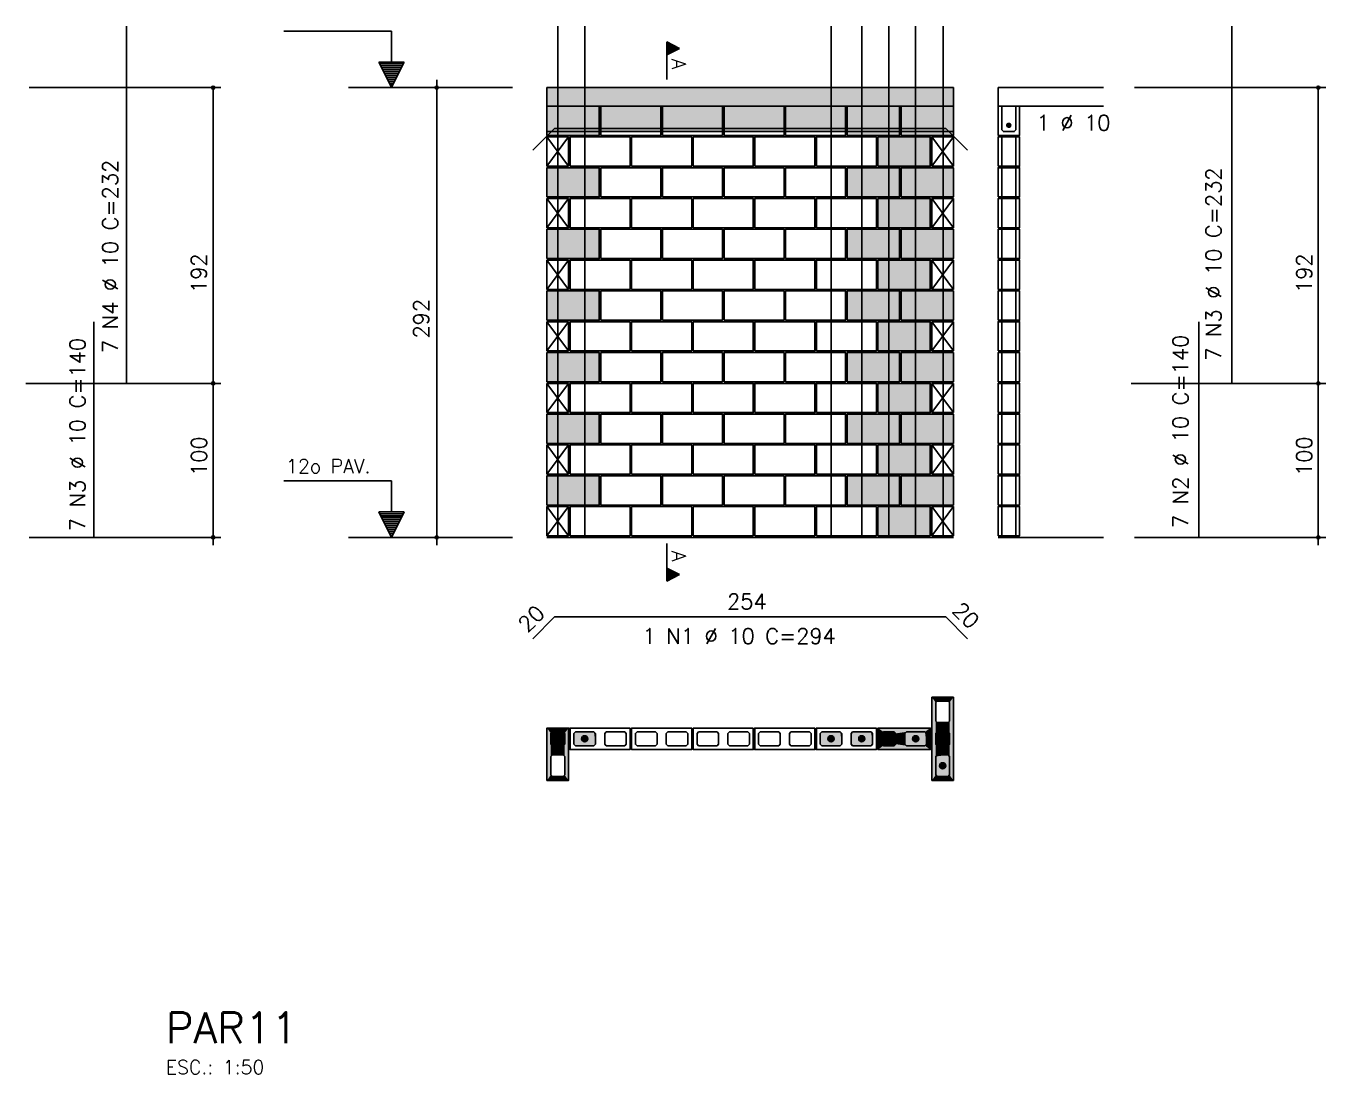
# Model space of a CAD drawing. Extents: x -1 to 122, y -1 to 61.
# Drawn here: x 28.43 to 45.32, y 21.88 to 35.49 of the extents above; entities that cross this region are included whole.
import ezdxf

# ---------------------------------------------------------------- set-up
doc = ezdxf.new("R2010")
doc.units = 0
doc.header["$MEASUREMENT"] = 0
for name, color, linetype in [('PENA_01', 1, 'CONTINUOUS'), ('PENA_02', 2, 'CONTINUOUS'), ('PENA_03', 3, 'CONTINUOUS'), ('PENA_05', 5, 'CONTINUOUS'), ('PENA_06', 6, 'CONTINUOUS'), ('PENA_09', 254, 'CONTINUOUS'), ('PENA_11', 252, 'CONTINUOUS'), ('PENA_19', 240, 'CONTINUOUS'), ('PENA_21', 100, 'CONTINUOUS')]:
    doc.layers.add(name, color=color, linetype=linetype)
doc.styles.get("Standard").update_dxf_attribs({"font": 'ROMANS.SHX'})

msp = doc.modelspace()

# ---------------------------------------------------------------- linework, layer by layer
at = {"layer": 'PENA_01', "linetype": 'Continuous'}
for p, q in [((32.624, 34.688), (34.755, 34.688)), ((35.202, 34.118), (35.882, 34.118)), ((35.902, 34.118), (36.682, 34.118)), ((36.702, 34.118), (37.482, 34.118)), ((37.502, 34.118), (38.282, 34.118)), ((38.302, 34.118), (39.082, 34.118)), ((39.102, 34.118), (39.782, 34.118)), ((39.802, 34.118), (40.482, 34.118)), ((32.624, 28.848), (34.755, 28.848))]:
    msp.add_line(p, q, dxfattribs=at)
for points in [[(40.412, 26.442), (40.432, 26.462), (40.432, 26.702), (40.412, 26.722), (40.272, 26.722), (40.252, 26.702), (40.252, 26.462), (40.272, 26.442), (40.412, 26.442)], [(35.252, 26.302), (35.252, 26.162), (35.272, 26.142), (35.412, 26.142), (35.432, 26.162), (35.432, 26.302), (35.412, 26.322), (35.272, 26.322), (35.252, 26.302)], [(35.832, 26.302), (35.812, 26.322), (35.572, 26.322), (35.552, 26.302), (35.552, 26.162), (35.572, 26.142), (35.812, 26.142), (35.832, 26.162), (35.832, 26.302)], [(36.232, 26.302), (36.212, 26.322), (35.972, 26.322), (35.952, 26.302), (35.952, 26.162), (35.972, 26.142), (36.212, 26.142), (36.232, 26.162), (36.232, 26.302)], [(36.632, 26.302), (36.612, 26.322), (36.372, 26.322), (36.352, 26.302), (36.352, 26.162), (36.372, 26.142), (36.612, 26.142), (36.632, 26.162), (36.632, 26.302)], [(37.032, 26.302), (37.012, 26.322), (36.772, 26.322), (36.752, 26.302), (36.752, 26.162), (36.772, 26.142), (37.012, 26.142), (37.032, 26.162), (37.032, 26.302)], [(37.432, 26.302), (37.412, 26.322), (37.172, 26.322), (37.152, 26.302), (37.152, 26.162), (37.172, 26.142), (37.412, 26.142), (37.432, 26.162), (37.432, 26.302)], [(37.832, 26.302), (37.812, 26.322), (37.572, 26.322), (37.552, 26.302), (37.552, 26.162), (37.572, 26.142), (37.812, 26.142), (37.832, 26.162), (37.832, 26.302)], [(38.232, 26.302), (38.212, 26.322), (37.972, 26.322), (37.952, 26.302), (37.952, 26.162), (37.972, 26.142), (38.212, 26.142), (38.232, 26.162), (38.232, 26.302)], [(38.632, 26.302), (38.612, 26.322), (38.372, 26.322), (38.352, 26.302), (38.352, 26.162), (38.372, 26.142), (38.612, 26.142), (38.632, 26.162), (38.632, 26.302)], [(39.032, 26.302), (39.012, 26.322), (38.772, 26.322), (38.752, 26.302), (38.752, 26.162), (38.772, 26.142), (39.012, 26.142), (39.032, 26.162), (39.032, 26.302)], [(39.432, 26.302), (39.412, 26.322), (39.172, 26.322), (39.152, 26.302), (39.152, 26.162), (39.172, 26.142), (39.412, 26.142), (39.432, 26.162), (39.432, 26.302)], [(39.572, 26.322), (39.712, 26.322), (39.732, 26.302), (39.732, 26.162), (39.712, 26.142), (39.572, 26.142), (39.552, 26.162), (39.552, 26.302), (39.572, 26.322)], [(39.872, 26.322), (40.112, 26.322), (40.132, 26.302), (40.132, 26.162), (40.112, 26.142), (39.872, 26.142), (39.852, 26.162), (39.852, 26.302), (39.872, 26.322)], [(40.412, 26.142), (40.432, 26.162), (40.432, 26.302), (40.412, 26.322), (40.272, 26.322), (40.252, 26.302), (40.252, 26.162), (40.272, 26.142), (40.412, 26.142)], [(35.252, 26.002), (35.252, 25.762), (35.272, 25.742), (35.412, 25.742), (35.432, 25.762), (35.432, 26.002), (35.412, 26.022), (35.272, 26.022), (35.252, 26.002)], [(40.412, 25.742), (40.432, 25.762), (40.432, 26.002), (40.412, 26.022), (40.272, 26.022), (40.252, 26.002), (40.252, 25.762), (40.272, 25.742), (40.412, 25.742)]]:
    msp.add_lwpolyline(points, dxfattribs=at)
at = {"layer": 'PENA_02', "linetype": 'Continuous'}
for p, q in [((35.482, 34.048), (35.202, 34.048)), ((35.202, 34.048), (35.202, 33.668)), ((35.482, 33.668), (35.482, 34.048)), ((40.482, 34.048), (40.202, 34.048)), ((40.202, 34.048), (40.202, 33.668)), ((40.482, 33.668), (40.482, 34.048)), ((35.202, 33.668), (35.482, 33.668)), ((40.202, 33.668), (40.482, 33.668)), ((35.482, 33.248), (35.202, 33.248)), ((35.202, 33.248), (35.202, 32.868)), ((35.482, 32.868), (35.482, 33.248)), ((40.482, 33.248), (40.202, 33.248)), ((40.202, 33.248), (40.202, 32.868)), ((40.482, 32.868), (40.482, 33.248)), ((35.202, 32.868), (35.482, 32.868)), ((40.202, 32.868), (40.482, 32.868)), ((35.482, 32.448), (35.202, 32.448)), ((35.202, 32.448), (35.202, 32.068)), ((35.482, 32.068), (35.482, 32.448)), ((40.482, 32.448), (40.202, 32.448)), ((40.202, 32.448), (40.202, 32.068)), ((40.482, 32.068), (40.482, 32.448)), ((35.202, 32.068), (35.482, 32.068)), ((40.202, 32.068), (40.482, 32.068)), ((35.482, 31.648), (35.202, 31.648)), ((35.202, 31.648), (35.202, 31.268)), ((35.482, 31.268), (35.482, 31.648)), ((40.482, 31.648), (40.202, 31.648)), ((40.202, 31.648), (40.202, 31.268)), ((40.482, 31.268), (40.482, 31.648)), ((35.202, 31.268), (35.482, 31.268)), ((40.202, 31.268), (40.482, 31.268)), ((35.482, 30.848), (35.202, 30.848)), ((35.202, 30.848), (35.202, 30.468)), ((35.482, 30.468), (35.482, 30.848)), ((40.482, 30.848), (40.202, 30.848)), ((40.202, 30.848), (40.202, 30.468)), ((40.482, 30.468), (40.482, 30.848)), ((35.202, 30.468), (35.482, 30.468)), ((40.202, 30.468), (40.482, 30.468)), ((35.482, 30.048), (35.202, 30.048)), ((35.202, 30.048), (35.202, 29.668)), ((35.482, 29.668), (35.482, 30.048)), ((40.482, 30.048), (40.202, 30.048)), ((40.202, 30.048), (40.202, 29.668)), ((40.482, 29.668), (40.482, 30.048)), ((35.202, 29.668), (35.482, 29.668)), ((40.202, 29.668), (40.482, 29.668)), ((35.482, 29.248), (35.202, 29.248)), ((35.202, 29.248), (35.202, 28.868)), ((35.482, 28.868), (35.482, 29.248)), ((40.482, 29.248), (40.202, 29.248)), ((40.202, 29.248), (40.202, 28.868)), ((40.482, 28.868), (40.482, 29.248)), ((35.202, 28.868), (35.482, 28.868)), ((35.202, 28.848), (40.482, 28.848)), ((40.202, 28.868), (40.482, 28.868)), ((40.482, 26.772), (40.202, 26.772)), ((40.202, 26.772), (40.202, 25.692)), ((40.482, 25.692), (40.482, 26.772)), ((40.202, 25.692), (40.482, 25.692))]:
    msp.add_line(p, q, dxfattribs=at)
for points in [[(35.202, 34.448), (40.482, 34.448), (40.482, 34.688), (35.202, 34.688), (35.202, 34.448)], [(35.202, 34.068), (35.882, 34.068), (35.882, 34.448), (35.202, 34.448), (35.202, 34.068)], [(35.902, 34.068), (36.682, 34.068), (36.682, 34.448), (35.902, 34.448), (35.902, 34.068)], [(36.702, 34.068), (37.482, 34.068), (37.482, 34.448), (36.702, 34.448), (36.702, 34.068)], [(37.502, 34.068), (38.282, 34.068), (38.282, 34.448), (37.502, 34.448), (37.502, 34.068)], [(38.302, 34.068), (39.082, 34.068), (39.082, 34.448), (38.302, 34.448), (38.302, 34.068)], [(39.102, 34.068), (39.782, 34.068), (39.782, 34.448), (39.102, 34.448), (39.102, 34.068)], [(39.802, 34.068), (40.482, 34.068), (40.482, 34.448), (39.802, 34.448), (39.802, 34.068)], [(35.502, 33.668), (36.282, 33.668), (36.282, 34.048), (35.502, 34.048), (35.502, 33.668)], [(36.302, 33.668), (37.082, 33.668), (37.082, 34.048), (36.302, 34.048), (36.302, 33.668)], [(37.102, 33.668), (37.882, 33.668), (37.882, 34.048), (37.102, 34.048), (37.102, 33.668)], [(37.902, 33.668), (38.682, 33.668), (38.682, 34.048), (37.902, 34.048), (37.902, 33.668)], [(38.702, 33.668), (39.482, 33.668), (39.482, 34.048), (38.702, 34.048), (38.702, 33.668)], [(39.502, 33.668), (40.182, 33.668), (40.182, 34.048), (39.502, 34.048), (39.502, 33.668)], [(35.202, 33.268), (35.882, 33.268), (35.882, 33.648), (35.202, 33.648), (35.202, 33.268)], [(35.902, 33.268), (36.682, 33.268), (36.682, 33.648), (35.902, 33.648), (35.902, 33.268)], [(36.702, 33.268), (37.482, 33.268), (37.482, 33.648), (36.702, 33.648), (36.702, 33.268)], [(37.502, 33.268), (38.282, 33.268), (38.282, 33.648), (37.502, 33.648), (37.502, 33.268)], [(38.302, 33.268), (39.082, 33.268), (39.082, 33.648), (38.302, 33.648), (38.302, 33.268)], [(39.102, 33.268), (39.782, 33.268), (39.782, 33.648), (39.102, 33.648), (39.102, 33.268)], [(39.802, 33.268), (40.482, 33.268), (40.482, 33.648), (39.802, 33.648), (39.802, 33.268)], [(35.502, 32.868), (36.282, 32.868), (36.282, 33.248), (35.502, 33.248), (35.502, 32.868)], [(36.302, 32.868), (37.082, 32.868), (37.082, 33.248), (36.302, 33.248), (36.302, 32.868)], [(37.102, 32.868), (37.882, 32.868), (37.882, 33.248), (37.102, 33.248), (37.102, 32.868)], [(37.902, 32.868), (38.682, 32.868), (38.682, 33.248), (37.902, 33.248), (37.902, 32.868)], [(38.702, 32.868), (39.482, 32.868), (39.482, 33.248), (38.702, 33.248), (38.702, 32.868)], [(39.502, 32.868), (40.182, 32.868), (40.182, 33.248), (39.502, 33.248), (39.502, 32.868)], [(35.202, 32.468), (35.882, 32.468), (35.882, 32.848), (35.202, 32.848), (35.202, 32.468)], [(35.902, 32.468), (36.682, 32.468), (36.682, 32.848), (35.902, 32.848), (35.902, 32.468)], [(36.702, 32.468), (37.482, 32.468), (37.482, 32.848), (36.702, 32.848), (36.702, 32.468)], [(37.502, 32.468), (38.282, 32.468), (38.282, 32.848), (37.502, 32.848), (37.502, 32.468)], [(38.302, 32.468), (39.082, 32.468), (39.082, 32.848), (38.302, 32.848), (38.302, 32.468)], [(39.102, 32.468), (39.782, 32.468), (39.782, 32.848), (39.102, 32.848), (39.102, 32.468)], [(39.802, 32.468), (40.482, 32.468), (40.482, 32.848), (39.802, 32.848), (39.802, 32.468)], [(35.502, 32.068), (36.282, 32.068), (36.282, 32.448), (35.502, 32.448), (35.502, 32.068)], [(36.302, 32.068), (37.082, 32.068), (37.082, 32.448), (36.302, 32.448), (36.302, 32.068)], [(37.102, 32.068), (37.882, 32.068), (37.882, 32.448), (37.102, 32.448), (37.102, 32.068)], [(37.902, 32.068), (38.682, 32.068), (38.682, 32.448), (37.902, 32.448), (37.902, 32.068)], [(38.702, 32.068), (39.482, 32.068), (39.482, 32.448), (38.702, 32.448), (38.702, 32.068)], [(39.502, 32.068), (40.182, 32.068), (40.182, 32.448), (39.502, 32.448), (39.502, 32.068)], [(35.202, 31.668), (35.882, 31.668), (35.882, 32.048), (35.202, 32.048), (35.202, 31.668)], [(35.902, 31.668), (36.682, 31.668), (36.682, 32.048), (35.902, 32.048), (35.902, 31.668)], [(36.702, 31.668), (37.482, 31.668), (37.482, 32.048), (36.702, 32.048), (36.702, 31.668)], [(37.502, 31.668), (38.282, 31.668), (38.282, 32.048), (37.502, 32.048), (37.502, 31.668)], [(38.302, 31.668), (39.082, 31.668), (39.082, 32.048), (38.302, 32.048), (38.302, 31.668)], [(39.102, 31.668), (39.782, 31.668), (39.782, 32.048), (39.102, 32.048), (39.102, 31.668)], [(39.802, 31.668), (40.482, 31.668), (40.482, 32.048), (39.802, 32.048), (39.802, 31.668)], [(35.502, 31.268), (36.282, 31.268), (36.282, 31.648), (35.502, 31.648), (35.502, 31.268)], [(36.302, 31.268), (37.082, 31.268), (37.082, 31.648), (36.302, 31.648), (36.302, 31.268)], [(37.102, 31.268), (37.882, 31.268), (37.882, 31.648), (37.102, 31.648), (37.102, 31.268)], [(37.902, 31.268), (38.682, 31.268), (38.682, 31.648), (37.902, 31.648), (37.902, 31.268)], [(38.702, 31.268), (39.482, 31.268), (39.482, 31.648), (38.702, 31.648), (38.702, 31.268)], [(39.502, 31.268), (40.182, 31.268), (40.182, 31.648), (39.502, 31.648), (39.502, 31.268)], [(35.202, 30.868), (35.882, 30.868), (35.882, 31.248), (35.202, 31.248), (35.202, 30.868)], [(35.902, 30.868), (36.682, 30.868), (36.682, 31.248), (35.902, 31.248), (35.902, 30.868)], [(36.702, 30.868), (37.482, 30.868), (37.482, 31.248), (36.702, 31.248), (36.702, 30.868)], [(37.502, 30.868), (38.282, 30.868), (38.282, 31.248), (37.502, 31.248), (37.502, 30.868)], [(38.302, 30.868), (39.082, 30.868), (39.082, 31.248), (38.302, 31.248), (38.302, 30.868)], [(39.102, 30.868), (39.782, 30.868), (39.782, 31.248), (39.102, 31.248), (39.102, 30.868)], [(39.802, 30.868), (40.482, 30.868), (40.482, 31.248), (39.802, 31.248), (39.802, 30.868)], [(35.502, 30.468), (36.282, 30.468), (36.282, 30.848), (35.502, 30.848), (35.502, 30.468)], [(36.302, 30.468), (37.082, 30.468), (37.082, 30.848), (36.302, 30.848), (36.302, 30.468)], [(37.102, 30.468), (37.882, 30.468), (37.882, 30.848), (37.102, 30.848), (37.102, 30.468)], [(37.902, 30.468), (38.682, 30.468), (38.682, 30.848), (37.902, 30.848), (37.902, 30.468)], [(38.702, 30.468), (39.482, 30.468), (39.482, 30.848), (38.702, 30.848), (38.702, 30.468)], [(39.502, 30.468), (40.182, 30.468), (40.182, 30.848), (39.502, 30.848), (39.502, 30.468)], [(35.202, 30.068), (35.882, 30.068), (35.882, 30.448), (35.202, 30.448), (35.202, 30.068)], [(35.902, 30.068), (36.682, 30.068), (36.682, 30.448), (35.902, 30.448), (35.902, 30.068)], [(36.702, 30.068), (37.482, 30.068), (37.482, 30.448), (36.702, 30.448), (36.702, 30.068)], [(37.502, 30.068), (38.282, 30.068), (38.282, 30.448), (37.502, 30.448), (37.502, 30.068)], [(38.302, 30.068), (39.082, 30.068), (39.082, 30.448), (38.302, 30.448), (38.302, 30.068)], [(39.102, 30.068), (39.782, 30.068), (39.782, 30.448), (39.102, 30.448), (39.102, 30.068)], [(39.802, 30.068), (40.482, 30.068), (40.482, 30.448), (39.802, 30.448), (39.802, 30.068)], [(35.502, 29.668), (36.282, 29.668), (36.282, 30.048), (35.502, 30.048), (35.502, 29.668)], [(36.302, 29.668), (37.082, 29.668), (37.082, 30.048), (36.302, 30.048), (36.302, 29.668)], [(37.102, 29.668), (37.882, 29.668), (37.882, 30.048), (37.102, 30.048), (37.102, 29.668)], [(37.902, 29.668), (38.682, 29.668), (38.682, 30.048), (37.902, 30.048), (37.902, 29.668)], [(38.702, 29.668), (39.482, 29.668), (39.482, 30.048), (38.702, 30.048), (38.702, 29.668)], [(39.502, 29.668), (40.182, 29.668), (40.182, 30.048), (39.502, 30.048), (39.502, 29.668)], [(35.202, 29.268), (35.882, 29.268), (35.882, 29.648), (35.202, 29.648), (35.202, 29.268)], [(35.902, 29.268), (36.682, 29.268), (36.682, 29.648), (35.902, 29.648), (35.902, 29.268)], [(36.702, 29.268), (37.482, 29.268), (37.482, 29.648), (36.702, 29.648), (36.702, 29.268)], [(37.502, 29.268), (38.282, 29.268), (38.282, 29.648), (37.502, 29.648), (37.502, 29.268)], [(38.302, 29.268), (39.082, 29.268), (39.082, 29.648), (38.302, 29.648), (38.302, 29.268)], [(39.102, 29.268), (39.782, 29.268), (39.782, 29.648), (39.102, 29.648), (39.102, 29.268)], [(39.802, 29.268), (40.482, 29.268), (40.482, 29.648), (39.802, 29.648), (39.802, 29.268)], [(35.502, 28.868), (36.282, 28.868), (36.282, 29.248), (35.502, 29.248), (35.502, 28.868)], [(36.302, 28.868), (37.082, 28.868), (37.082, 29.248), (36.302, 29.248), (36.302, 28.868)], [(37.102, 28.868), (37.882, 28.868), (37.882, 29.248), (37.102, 29.248), (37.102, 28.868)], [(37.902, 28.868), (38.682, 28.868), (38.682, 29.248), (37.902, 29.248), (37.902, 28.868)], [(38.702, 28.868), (39.482, 28.868), (39.482, 29.248), (38.702, 29.248), (38.702, 28.868)], [(39.502, 28.868), (40.182, 28.868), (40.182, 29.248), (39.502, 29.248), (39.502, 28.868)], [(35.202, 26.372), (35.202, 25.692), (35.482, 25.692), (35.482, 26.372), (35.202, 26.372)], [(36.282, 26.372), (35.502, 26.372), (35.502, 26.092), (36.282, 26.092), (36.282, 26.372)], [(37.082, 26.372), (36.302, 26.372), (36.302, 26.092), (37.082, 26.092), (37.082, 26.372)], [(37.882, 26.372), (37.102, 26.372), (37.102, 26.092), (37.882, 26.092), (37.882, 26.372)], [(38.682, 26.372), (37.902, 26.372), (37.902, 26.092), (38.682, 26.092), (38.682, 26.372)], [(39.482, 26.372), (38.702, 26.372), (38.702, 26.092), (39.482, 26.092), (39.482, 26.372)], [(39.502, 26.372), (40.182, 26.372), (40.182, 26.092), (39.502, 26.092), (39.502, 26.372)]]:
    msp.add_lwpolyline(points, dxfattribs=at)
for centre, radius in [((30.866, 34.688), 0.02), ((30.866, 34.688), 0.01), ((33.77, 34.688), 0.02), ((33.77, 34.688), 0.01), ((45.222, 34.688), 0.02), ((45.222, 34.688), 0.01), ((30.866, 30.848), 0.02), ((30.866, 30.848), 0.01), ((45.222, 30.848), 0.02), ((45.222, 30.848), 0.01), ((30.866, 28.848), 0.02), ((30.866, 28.848), 0.01), ((33.77, 28.848), 0.02), ((33.77, 28.848), 0.01), ((45.222, 28.848), 0.02), ((45.222, 28.848), 0.01)]:
    msp.add_circle(centre, radius, dxfattribs=at)
at = {"layer": 'PENA_03', "linetype": 'Continuous'}
for p, q in [((33.183, 35.42), (31.783, 35.42)), ((33.183, 35.02), (33.183, 35.42)), ((33.184, 35.02), (33.184, 35.422)), ((36.758, 34.795), (36.758, 35.281)), ((36.758, 35.281), (36.924, 35.198)), ((36.759, 35.28), (36.759, 35.116)), ((36.759, 35.28), (36.923, 35.198)), ((36.923, 35.198), (36.759, 35.116)), ((36.924, 35.198), (36.759, 35.116)), ((36.771, 35.275), (36.771, 35.122)), ((36.784, 35.269), (36.784, 35.128)), ((36.796, 35.262), (36.796, 35.135)), ((36.809, 35.256), (36.809, 35.141)), ((36.822, 35.249), (36.822, 35.147)), ((36.835, 35.243), (36.835, 35.154)), ((36.848, 35.237), (36.848, 35.16)), ((36.86, 35.23), (36.86, 35.166)), ((36.873, 35.224), (36.873, 35.173)), ((36.886, 35.217), (36.886, 35.179)), ((36.899, 35.211), (36.899, 35.186)), ((36.911, 35.205), (36.911, 35.192)), ((33.183, 34.688), (33.017, 35.02)), ((33.017, 35.02), (33.183, 35.02)), ((33.183, 34.691), (33.02, 35.019)), ((33.347, 35.019), (33.02, 35.019)), ((33.337, 34.995), (33.03, 34.995)), ((33.324, 34.969), (33.043, 34.969)), ((33.349, 35.02), (33.183, 34.688)), ((33.347, 35.019), (33.183, 34.691)), ((33.184, 35.02), (33.349, 35.02)), ((36.759, 35.116), (36.759, 34.795)), ((33.311, 34.944), (33.056, 34.944)), ((33.298, 34.918), (33.069, 34.918)), ((33.286, 34.893), (33.081, 34.893)), ((33.273, 34.867), (33.094, 34.867)), ((33.26, 34.841), (33.107, 34.841)), ((33.247, 34.816), (33.12, 34.816)), ((33.234, 34.79), (33.132, 34.79)), ((28.476, 34.688), (30.966, 34.688)), ((30.866, 28.748), (30.866, 34.688)), ((33.222, 34.765), (33.145, 34.765)), ((33.209, 34.739), (33.158, 34.739)), ((33.196, 34.714), (33.171, 34.714)), ((33.77, 28.748), (33.77, 34.788)), ((41.062, 34.688), (41.062, 34.068)), ((41.062, 34.688), (42.433, 34.688)), ((42.833, 34.688), (45.322, 34.688)), ((45.222, 28.748), (45.222, 34.688)), ((41.062, 34.448), (42.433, 34.448)), ((35.202, 33.668), (35.482, 34.048)), ((35.482, 33.668), (35.202, 34.048)), ((40.202, 33.668), (40.482, 34.048)), ((40.482, 33.668), (40.202, 34.048)), ((41.112, 33.668), (41.112, 34.048)), ((41.292, 33.668), (41.292, 34.048)), ((41.112, 33.268), (41.112, 33.648)), ((41.292, 33.268), (41.292, 33.648)), ((35.202, 32.868), (35.482, 33.248)), ((35.482, 32.868), (35.202, 33.248)), ((40.202, 32.868), (40.482, 33.248)), ((40.482, 32.868), (40.202, 33.248)), ((41.112, 32.868), (41.112, 33.248)), ((41.292, 32.868), (41.292, 33.248)), ((41.112, 32.468), (41.112, 32.848)), ((41.292, 32.468), (41.292, 32.848)), ((35.202, 32.068), (35.482, 32.448)), ((35.482, 32.068), (35.202, 32.448)), ((40.202, 32.068), (40.482, 32.448)), ((40.482, 32.068), (40.202, 32.448)), ((41.112, 32.068), (41.112, 32.448)), ((41.292, 32.068), (41.292, 32.448)), ((41.112, 31.668), (41.112, 32.048)), ((41.292, 31.668), (41.292, 32.048)), ((35.202, 31.268), (35.482, 31.648)), ((35.482, 31.268), (35.202, 31.648)), ((40.202, 31.268), (40.482, 31.648)), ((40.482, 31.268), (40.202, 31.648)), ((41.112, 31.268), (41.112, 31.648)), ((41.292, 31.268), (41.292, 31.648)), ((41.112, 30.868), (41.112, 31.248)), ((41.292, 30.868), (41.292, 31.248)), ((28.434, 30.848), (30.966, 30.848)), ((35.202, 30.468), (35.482, 30.848)), ((35.482, 30.468), (35.202, 30.848)), ((40.202, 30.468), (40.482, 30.848)), ((40.482, 30.468), (40.202, 30.848)), ((41.112, 30.468), (41.112, 30.848)), ((41.292, 30.468), (41.292, 30.848)), ((42.791, 30.848), (45.322, 30.848)), ((41.112, 30.068), (41.112, 30.448)), ((41.292, 30.068), (41.292, 30.448)), ((35.202, 29.668), (35.482, 30.048)), ((35.482, 29.668), (35.202, 30.048)), ((40.202, 29.668), (40.482, 30.048)), ((40.482, 29.668), (40.202, 30.048)), ((41.112, 29.668), (41.112, 30.048)), ((41.292, 29.668), (41.292, 30.048)), ((33.183, 29.58), (31.783, 29.58)), ((33.183, 29.18), (33.183, 29.58)), ((33.184, 29.18), (33.184, 29.582)), ((41.112, 29.268), (41.112, 29.648)), ((41.292, 29.268), (41.292, 29.648)), ((35.202, 28.868), (35.482, 29.248)), ((35.482, 28.868), (35.202, 29.248)), ((40.202, 28.868), (40.482, 29.248)), ((40.482, 28.868), (40.202, 29.248)), ((41.112, 28.868), (41.112, 29.248)), ((41.292, 28.868), (41.292, 29.248)), ((33.183, 28.848), (33.017, 29.18)), ((33.017, 29.18), (33.183, 29.18)), ((33.183, 28.851), (33.02, 29.179)), ((33.347, 29.179), (33.02, 29.179)), ((33.337, 29.155), (33.03, 29.155)), ((33.324, 29.129), (33.043, 29.129)), ((33.311, 29.104), (33.056, 29.104)), ((33.298, 29.078), (33.069, 29.078)), ((33.286, 29.053), (33.081, 29.053)), ((33.349, 29.18), (33.183, 28.848)), ((33.347, 29.179), (33.183, 28.851)), ((33.184, 29.18), (33.349, 29.18)), ((33.273, 29.027), (33.094, 29.027)), ((33.26, 29.001), (33.107, 29.001)), ((33.247, 28.976), (33.12, 28.976)), ((33.234, 28.95), (33.132, 28.95)), ((33.222, 28.925), (33.145, 28.925)), ((33.209, 28.899), (33.158, 28.899)), ((28.476, 28.848), (30.966, 28.848)), ((33.196, 28.874), (33.171, 28.874)), ((36.758, 28.768), (36.758, 28.281)), ((36.759, 28.447), (36.759, 28.768)), ((41.062, 28.848), (42.433, 28.848)), ((42.833, 28.848), (45.322, 28.848)), ((36.924, 28.364), (36.759, 28.447)), ((36.759, 28.282), (36.759, 28.446)), ((36.923, 28.364), (36.759, 28.446)), ((36.771, 28.288), (36.771, 28.441)), ((36.784, 28.294), (36.784, 28.434)), ((36.796, 28.3), (36.796, 28.428)), ((36.809, 28.307), (36.809, 28.422)), ((36.822, 28.313), (36.822, 28.415)), ((36.835, 28.319), (36.835, 28.409)), ((36.848, 28.326), (36.848, 28.402)), ((36.86, 28.332), (36.86, 28.396)), ((36.873, 28.339), (36.873, 28.39)), ((36.886, 28.345), (36.886, 28.383)), ((36.899, 28.351), (36.899, 28.377)), ((36.758, 28.281), (36.924, 28.364)), ((36.759, 28.282), (36.923, 28.364)), ((36.911, 28.358), (36.911, 28.371))]:
    msp.add_line(p, q, dxfattribs=at)
for points in [[(41.062, 34.068), (41.342, 34.068), (41.342, 34.448)], [(41.292, 34.448), (41.292, 34.138), (41.272, 34.118), (41.132, 34.118), (41.112, 34.138), (41.112, 34.448)], [(41.227, 34.199), (41.224, 34.209), (41.218, 34.218), (41.209, 34.223), (41.199, 34.224), (41.189, 34.221), (41.181, 34.214), (41.177, 34.204), (41.177, 34.194), (41.181, 34.185), (41.189, 34.178), (41.199, 34.174), (41.209, 34.176), (41.218, 34.181), (41.224, 34.189), (41.227, 34.199)], [(41.062, 33.668), (41.342, 33.668), (41.342, 34.048), (41.062, 34.048), (41.062, 33.668)], [(41.062, 33.268), (41.342, 33.268), (41.342, 33.648), (41.062, 33.648), (41.062, 33.268)], [(41.062, 32.868), (41.342, 32.868), (41.342, 33.248), (41.062, 33.248), (41.062, 32.868)], [(41.062, 32.468), (41.342, 32.468), (41.342, 32.848), (41.062, 32.848), (41.062, 32.468)], [(41.062, 32.068), (41.342, 32.068), (41.342, 32.448), (41.062, 32.448), (41.062, 32.068)], [(41.062, 31.668), (41.342, 31.668), (41.342, 32.048), (41.062, 32.048), (41.062, 31.668)], [(41.062, 31.268), (41.342, 31.268), (41.342, 31.648), (41.062, 31.648), (41.062, 31.268)], [(41.062, 30.868), (41.342, 30.868), (41.342, 31.248), (41.062, 31.248), (41.062, 30.868)], [(41.062, 30.468), (41.342, 30.468), (41.342, 30.848), (41.062, 30.848), (41.062, 30.468)], [(41.062, 30.068), (41.342, 30.068), (41.342, 30.448), (41.062, 30.448), (41.062, 30.068)], [(41.062, 29.668), (41.342, 29.668), (41.342, 30.048), (41.062, 30.048), (41.062, 29.668)], [(41.062, 29.268), (41.342, 29.268), (41.342, 29.648), (41.062, 29.648), (41.062, 29.268)], [(41.062, 28.868), (41.342, 28.868), (41.342, 29.248), (41.062, 29.248), (41.062, 28.868)], [(35.412, 26.322), (35.432, 26.302), (35.432, 26.162), (35.412, 26.142), (35.272, 26.142), (35.252, 26.162), (35.252, 26.302), (35.272, 26.322), (35.412, 26.322)], [(35.832, 26.162), (35.812, 26.142), (35.572, 26.142), (35.552, 26.162), (35.552, 26.302), (35.572, 26.322), (35.812, 26.322), (35.832, 26.302), (35.832, 26.162)], [(39.032, 26.162), (39.012, 26.142), (38.772, 26.142), (38.752, 26.162), (38.752, 26.302), (38.772, 26.322), (39.012, 26.322), (39.032, 26.302), (39.032, 26.162)], [(39.432, 26.162), (39.412, 26.142), (39.172, 26.142), (39.152, 26.162), (39.152, 26.302), (39.172, 26.322), (39.412, 26.322), (39.432, 26.302), (39.432, 26.162)], [(39.712, 26.322), (39.732, 26.302), (39.732, 26.162), (39.712, 26.142), (39.572, 26.142), (39.552, 26.162), (39.552, 26.302), (39.572, 26.322), (39.712, 26.322)], [(40.132, 26.162), (40.112, 26.142), (39.872, 26.142), (39.852, 26.162), (39.852, 26.302), (39.872, 26.322), (40.112, 26.322), (40.132, 26.302), (40.132, 26.162)], [(40.412, 26.322), (40.432, 26.302), (40.432, 26.162), (40.412, 26.142), (40.272, 26.142), (40.252, 26.162), (40.252, 26.302), (40.272, 26.322), (40.412, 26.322)], [(40.412, 26.022), (40.432, 26.002), (40.432, 25.762), (40.412, 25.742), (40.272, 25.742), (40.252, 25.762), (40.252, 26.002), (40.272, 26.022), (40.412, 26.022)]]:
    msp.add_lwpolyline(points, dxfattribs=at)
for centre, radius in [((41.202, 34.199), 0.025), ((35.342, 26.232), 0.04), ((35.692, 26.232), 0.04), ((38.892, 26.232), 0.04), ((39.292, 26.232), 0.04), ((39.642, 26.232), 0.04), ((39.992, 26.232), 0.04), ((40.342, 26.232), 0.04), ((40.342, 25.882), 0.04)]:
    msp.add_circle(centre, radius, dxfattribs=at)
for points in [[(41.227, 34.199), (41.181, 34.214), (41.177, 34.204)], [(41.227, 34.199), (41.177, 34.204), (41.177, 34.194)], [(41.227, 34.199), (41.177, 34.194), (41.181, 34.185)], [(41.227, 34.199), (41.189, 34.221), (41.178, 34.208)], [(41.227, 34.199), (41.178, 34.208), (41.178, 34.191)], [(41.227, 34.199), (41.178, 34.191), (41.189, 34.178)], [(41.227, 34.199), (41.189, 34.221), (41.181, 34.214)], [(41.227, 34.199), (41.181, 34.185), (41.189, 34.178)], [(41.227, 34.199), (41.206, 34.224), (41.189, 34.221)], [(41.227, 34.199), (41.199, 34.224), (41.189, 34.221)], [(41.227, 34.199), (41.189, 34.178), (41.206, 34.175)], [(41.227, 34.199), (41.189, 34.178), (41.199, 34.174)], [(41.227, 34.199), (41.209, 34.223), (41.199, 34.224)], [(41.227, 34.199), (41.199, 34.174), (41.209, 34.176)], [(41.227, 34.199), (41.221, 34.215), (41.206, 34.224)], [(41.227, 34.199), (41.206, 34.175), (41.221, 34.183)], [(41.227, 34.199), (41.218, 34.218), (41.209, 34.223)], [(41.227, 34.199), (41.209, 34.176), (41.218, 34.181)], [(41.227, 34.199), (41.224, 34.209), (41.218, 34.218)], [(41.227, 34.199), (41.218, 34.181), (41.224, 34.189)], [(41.227, 34.199), (41.221, 34.183), (41.227, 34.199)], [(41.227, 34.199), (41.224, 34.189), (41.227, 34.199)], [(35.382, 26.232), (35.322, 26.267), (35.304, 26.246)], [(35.382, 26.232), (35.304, 26.246), (35.304, 26.219)], [(35.382, 26.232), (35.304, 26.219), (35.322, 26.198)], [(35.382, 26.232), (35.349, 26.272), (35.322, 26.267)], [(35.382, 26.232), (35.322, 26.198), (35.349, 26.193)], [(35.382, 26.232), (35.373, 26.258), (35.349, 26.272)], [(35.382, 26.232), (35.349, 26.193), (35.373, 26.207)], [(35.382, 26.232), (35.373, 26.207), (35.382, 26.232)], [(35.732, 26.232), (35.672, 26.267), (35.654, 26.246)], [(35.732, 26.232), (35.654, 26.246), (35.654, 26.219)], [(35.732, 26.232), (35.654, 26.219), (35.672, 26.198)], [(35.732, 26.232), (35.699, 26.272), (35.672, 26.267)], [(35.732, 26.232), (35.672, 26.198), (35.699, 26.193)], [(35.732, 26.232), (35.723, 26.258), (35.699, 26.272)], [(35.732, 26.232), (35.699, 26.193), (35.723, 26.207)], [(35.732, 26.232), (35.723, 26.207), (35.732, 26.232)], [(38.932, 26.232), (38.872, 26.267), (38.854, 26.246)], [(38.932, 26.232), (38.854, 26.246), (38.854, 26.219)], [(38.932, 26.232), (38.854, 26.219), (38.872, 26.198)], [(38.932, 26.232), (38.899, 26.272), (38.872, 26.267)], [(38.932, 26.232), (38.872, 26.198), (38.899, 26.193)], [(38.932, 26.232), (38.923, 26.258), (38.899, 26.272)], [(38.932, 26.232), (38.899, 26.193), (38.923, 26.207)], [(38.932, 26.232), (38.923, 26.207), (38.932, 26.232)], [(39.332, 26.232), (39.272, 26.267), (39.254, 26.246)], [(39.332, 26.232), (39.254, 26.246), (39.254, 26.219)], [(39.332, 26.232), (39.254, 26.219), (39.272, 26.198)], [(39.332, 26.232), (39.299, 26.272), (39.272, 26.267)], [(39.332, 26.232), (39.272, 26.198), (39.299, 26.193)], [(39.332, 26.232), (39.323, 26.258), (39.299, 26.272)], [(39.332, 26.232), (39.299, 26.193), (39.323, 26.207)], [(39.332, 26.232), (39.323, 26.207), (39.332, 26.232)], [(39.682, 26.232), (39.622, 26.267), (39.604, 26.246)], [(39.682, 26.232), (39.604, 26.246), (39.604, 26.219)], [(39.682, 26.232), (39.604, 26.219), (39.622, 26.198)], [(39.682, 26.232), (39.649, 26.272), (39.622, 26.267)], [(39.682, 26.232), (39.622, 26.198), (39.649, 26.193)], [(39.682, 26.232), (39.673, 26.258), (39.649, 26.272)], [(39.682, 26.232), (39.649, 26.193), (39.673, 26.207)], [(39.682, 26.232), (39.673, 26.207), (39.682, 26.232)], [(40.032, 26.232), (39.972, 26.267), (39.954, 26.246)], [(40.032, 26.232), (39.954, 26.246), (39.954, 26.219)], [(40.032, 26.232), (39.954, 26.219), (39.972, 26.198)], [(40.032, 26.232), (39.999, 26.272), (39.972, 26.267)], [(40.032, 26.232), (39.972, 26.198), (39.999, 26.193)], [(40.032, 26.232), (40.023, 26.258), (39.999, 26.272)], [(40.032, 26.232), (39.999, 26.193), (40.023, 26.207)], [(40.032, 26.232), (40.023, 26.207), (40.032, 26.232)], [(40.382, 26.232), (40.322, 26.267), (40.304, 26.246)], [(40.382, 26.232), (40.304, 26.246), (40.304, 26.219)], [(40.382, 26.232), (40.304, 26.219), (40.322, 26.198)], [(40.382, 26.232), (40.349, 26.272), (40.322, 26.267)], [(40.382, 26.232), (40.322, 26.198), (40.349, 26.193)], [(40.382, 26.232), (40.373, 26.258), (40.349, 26.272)], [(40.382, 26.232), (40.349, 26.193), (40.373, 26.207)], [(40.382, 26.232), (40.373, 26.207), (40.382, 26.232)], [(40.382, 25.882), (40.322, 25.917), (40.304, 25.896)], [(40.382, 25.882), (40.304, 25.896), (40.304, 25.869)], [(40.382, 25.882), (40.304, 25.869), (40.322, 25.848)], [(40.382, 25.882), (40.349, 25.922), (40.322, 25.917)], [(40.382, 25.882), (40.322, 25.848), (40.349, 25.843)], [(40.382, 25.882), (40.373, 25.908), (40.349, 25.922)], [(40.382, 25.882), (40.349, 25.843), (40.373, 25.857)], [(40.382, 25.882), (40.373, 25.857), (40.382, 25.882)]]:
    msp.add_solid(points, dxfattribs=at)
at = {"layer": 'PENA_05', "linetype": 'Continuous'}
for p, q in [((29.742, 30.845), (29.742, 35.488)), ((44.098, 30.845), (44.098, 35.488)), ((35.019, 33.875), (35.302, 34.158)), ((35.302, 34.158), (40.382, 34.158)), ((40.382, 34.158), (40.665, 33.876)), ((29.316, 28.848), (29.316, 31.648)), ((43.672, 28.848), (43.672, 31.648)), ((35.019, 27.532), (35.302, 27.815)), ((35.302, 27.815), (40.382, 27.815)), ((40.382, 27.815), (40.665, 27.532))]:
    msp.add_line(p, q, dxfattribs=at)
for points in [[(35.342, 35.488), (35.342, 28.848)], [(35.692, 35.488), (35.692, 28.848)], [(38.892, 35.488), (38.892, 28.848)], [(39.292, 35.488), (39.292, 28.848)], [(39.642, 35.488), (39.642, 28.848)], [(39.99, 35.488), (39.99, 28.848)], [(40.348, 35.488), (40.348, 28.848)]]:
    msp.add_lwpolyline(points, dxfattribs=at)
at = {"layer": 'PENA_09', "linetype": 'Continuous'}
for points in [[(35.202, 34.118), (35.882, 34.118), (35.882, 34.448), (35.202, 34.448), (35.202, 34.118)], [(35.902, 34.118), (36.682, 34.118), (36.682, 34.448), (35.902, 34.448), (35.902, 34.118)], [(36.702, 34.118), (37.482, 34.118), (37.482, 34.448), (36.702, 34.448), (36.702, 34.118)], [(37.502, 34.118), (38.282, 34.118), (38.282, 34.448), (37.502, 34.448), (37.502, 34.118)], [(38.302, 34.118), (39.082, 34.118), (39.082, 34.448), (38.302, 34.448), (38.302, 34.118)], [(39.102, 34.118), (39.782, 34.118), (39.782, 34.448), (39.102, 34.448), (39.102, 34.118)], [(39.802, 34.118), (40.482, 34.118), (40.482, 34.448), (39.802, 34.448), (39.802, 34.118)]]:
    msp.add_lwpolyline(points, dxfattribs=at)
for points in [[(35.202, 34.118), (35.882, 34.118), (35.882, 34.448)], [(35.202, 34.118), (35.882, 34.448), (35.202, 34.448)], [(35.202, 34.118), (35.202, 34.448), (35.202, 34.118)], [(35.902, 34.118), (36.682, 34.118), (36.682, 34.448)], [(35.902, 34.118), (36.682, 34.448), (35.902, 34.448)], [(35.902, 34.118), (35.902, 34.448), (35.902, 34.118)], [(36.702, 34.118), (37.482, 34.118), (37.482, 34.448)], [(36.702, 34.118), (37.482, 34.448), (36.702, 34.448)], [(36.702, 34.118), (36.702, 34.448), (36.702, 34.118)], [(37.502, 34.118), (38.282, 34.118), (38.282, 34.448)], [(37.502, 34.118), (38.282, 34.448), (37.502, 34.448)], [(37.502, 34.118), (37.502, 34.448), (37.502, 34.118)], [(38.302, 34.118), (39.082, 34.118), (39.082, 34.448)], [(38.302, 34.118), (39.082, 34.448), (38.302, 34.448)], [(38.302, 34.118), (38.302, 34.448), (38.302, 34.118)], [(39.102, 34.118), (39.782, 34.118), (39.782, 34.448)], [(39.102, 34.118), (39.782, 34.448), (39.102, 34.448)], [(39.102, 34.118), (39.102, 34.448), (39.102, 34.118)], [(39.802, 34.118), (40.482, 34.118), (40.482, 34.448)], [(39.802, 34.118), (40.482, 34.448), (39.802, 34.448)], [(39.802, 34.118), (39.802, 34.448), (39.802, 34.118)]]:
    msp.add_solid(points, dxfattribs=at)
at = {"layer": 'PENA_11', "linetype": 'Continuous'}
for points in [[(35.202, 34.448), (40.482, 34.448), (40.482, 34.688)], [(35.202, 34.448), (40.482, 34.688), (35.202, 34.688)], [(35.202, 34.448), (35.202, 34.688), (35.202, 34.448)], [(35.412, 26.322), (35.272, 26.142), (35.252, 26.162)], [(35.412, 26.322), (35.252, 26.162), (35.252, 26.302)], [(35.412, 26.322), (35.252, 26.302), (35.272, 26.322)], [(35.412, 26.322), (35.412, 26.142), (35.272, 26.142)], [(35.412, 26.322), (35.272, 26.322), (35.412, 26.322)], [(35.412, 26.322), (35.432, 26.302), (35.432, 26.162)], [(35.412, 26.322), (35.432, 26.162), (35.412, 26.142)], [(35.832, 26.162), (35.552, 26.302), (35.572, 26.322)], [(35.832, 26.162), (35.552, 26.162), (35.552, 26.302)], [(35.832, 26.162), (35.572, 26.322), (35.812, 26.322)], [(35.832, 26.162), (35.812, 26.322), (35.832, 26.302)], [(35.832, 26.162), (35.832, 26.302), (35.832, 26.162)], [(39.032, 26.162), (38.752, 26.302), (38.772, 26.322)], [(39.032, 26.162), (38.752, 26.162), (38.752, 26.302)], [(39.032, 26.162), (38.772, 26.322), (39.012, 26.322)], [(39.032, 26.162), (39.012, 26.322), (39.032, 26.302)], [(39.032, 26.162), (39.032, 26.302), (39.032, 26.162)], [(39.432, 26.162), (39.152, 26.302), (39.172, 26.322)], [(39.432, 26.162), (39.152, 26.162), (39.152, 26.302)], [(39.432, 26.162), (39.172, 26.322), (39.412, 26.322)], [(39.432, 26.162), (39.412, 26.322), (39.432, 26.302)], [(39.432, 26.162), (39.432, 26.302), (39.432, 26.162)], [(39.712, 26.322), (39.572, 26.142), (39.552, 26.162)], [(39.712, 26.322), (39.552, 26.162), (39.552, 26.302)], [(39.712, 26.322), (39.552, 26.302), (39.572, 26.322)], [(39.712, 26.322), (39.712, 26.142), (39.572, 26.142)], [(39.712, 26.322), (39.572, 26.322), (39.712, 26.322)], [(39.712, 26.322), (39.732, 26.302), (39.732, 26.162)], [(39.712, 26.322), (39.732, 26.162), (39.712, 26.142)], [(40.132, 26.162), (39.852, 26.302), (39.872, 26.322)], [(40.132, 26.162), (39.852, 26.162), (39.852, 26.302)], [(40.132, 26.162), (39.872, 26.322), (40.112, 26.322)], [(40.132, 26.162), (40.112, 26.322), (40.132, 26.302)], [(40.132, 26.162), (40.132, 26.302), (40.132, 26.162)], [(40.412, 26.322), (40.272, 26.142), (40.252, 26.162)], [(40.412, 26.322), (40.252, 26.162), (40.252, 26.302)], [(40.412, 26.322), (40.252, 26.302), (40.272, 26.322)], [(40.412, 26.322), (40.412, 26.142), (40.272, 26.142)], [(40.412, 26.322), (40.272, 26.322), (40.412, 26.322)], [(40.412, 26.322), (40.432, 26.302), (40.432, 26.162)], [(40.412, 26.322), (40.432, 26.162), (40.412, 26.142)], [(35.832, 26.162), (35.572, 26.142), (35.552, 26.162)], [(35.832, 26.162), (35.812, 26.142), (35.572, 26.142)], [(39.032, 26.162), (38.772, 26.142), (38.752, 26.162)], [(39.032, 26.162), (39.012, 26.142), (38.772, 26.142)], [(39.432, 26.162), (39.172, 26.142), (39.152, 26.162)], [(39.432, 26.162), (39.412, 26.142), (39.172, 26.142)], [(40.132, 26.162), (39.872, 26.142), (39.852, 26.162)], [(40.132, 26.162), (40.112, 26.142), (39.872, 26.142)], [(40.412, 26.022), (40.272, 25.742), (40.252, 25.762)], [(40.412, 26.022), (40.252, 25.762), (40.252, 26.002)], [(40.412, 26.022), (40.252, 26.002), (40.272, 26.022)], [(40.412, 26.022), (40.412, 25.742), (40.272, 25.742)], [(40.412, 26.022), (40.272, 26.022), (40.412, 26.022)], [(40.412, 26.022), (40.432, 26.002), (40.432, 25.762)], [(40.412, 26.022), (40.432, 25.762), (40.412, 25.742)]]:
    msp.add_solid(points, dxfattribs=at)
at = {"layer": 'PENA_19', "linetype": 'Continuous'}
for points in [[(40.342, 25.692), (40.342, 25.742), (40.272, 25.742), (40.252, 25.762), (40.252, 26.002), (40.272, 26.022), (40.342, 26.022), (40.342, 26.142), (40.272, 26.142), (40.252, 26.162), (40.252, 26.302), (40.272, 26.322), (40.342, 26.322), (40.342, 26.442), (40.272, 26.442), (40.252, 26.462), (40.252, 26.702), (40.272, 26.722), (40.342, 26.722), (40.342, 26.772), (40.202, 26.772), (40.202, 25.692), (40.342, 25.692)], [(40.342, 25.692), (40.342, 25.742), (40.412, 25.742), (40.432, 25.762), (40.432, 26.002), (40.412, 26.022), (40.342, 26.022), (40.342, 26.142), (40.412, 26.142), (40.432, 26.162), (40.432, 26.302), (40.412, 26.322), (40.342, 26.322), (40.342, 26.442), (40.412, 26.442), (40.432, 26.462), (40.432, 26.702), (40.412, 26.722), (40.342, 26.722), (40.342, 26.772), (40.482, 26.772), (40.482, 25.692), (40.342, 25.692)]]:
    msp.add_lwpolyline(points, dxfattribs=at)
for points in [[(40.342, 26.772), (40.202, 26.772), (40.272, 26.722)], [(40.272, 26.722), (40.202, 26.772), (40.252, 26.702)], [(40.202, 26.772), (40.252, 25.762), (40.252, 26.702)], [(40.202, 25.692), (40.252, 25.762), (40.202, 26.772)], [(40.252, 26.702), (40.252, 25.762), (40.252, 26.002)], [(40.252, 26.002), (40.252, 26.702), (40.252, 26.162)], [(40.252, 26.162), (40.252, 26.702), (40.252, 26.302)], [(40.252, 26.702), (40.252, 26.462), (40.252, 26.302)], [(40.342, 26.722), (40.342, 26.772), (40.272, 26.722)], [(40.482, 26.772), (40.412, 26.722), (40.342, 26.722)], [(40.482, 26.772), (40.342, 26.722), (40.342, 26.772)], [(40.482, 26.772), (40.432, 26.702), (40.412, 26.722)], [(40.432, 26.462), (40.482, 26.772), (40.432, 26.302)], [(40.432, 26.302), (40.482, 26.772), (40.432, 26.162)], [(40.482, 26.772), (40.432, 26.002), (40.432, 26.162)], [(40.482, 26.772), (40.432, 25.762), (40.432, 26.002)], [(40.482, 25.692), (40.432, 25.762), (40.482, 26.772)], [(40.482, 26.772), (40.432, 26.462), (40.432, 26.702)], [(40.272, 26.322), (40.252, 26.462), (40.252, 26.302)], [(40.272, 26.322), (40.272, 26.442), (40.252, 26.462)], [(40.342, 26.322), (40.272, 26.442), (40.272, 26.322)], [(40.342, 26.322), (40.342, 26.442), (40.272, 26.442)], [(40.342, 26.322), (40.412, 26.442), (40.412, 26.322)], [(40.412, 26.442), (40.342, 26.322), (40.342, 26.442)], [(40.412, 26.442), (40.432, 26.462), (40.412, 26.322)], [(40.412, 26.322), (40.432, 26.462), (40.432, 26.302)], [(40.272, 26.142), (40.252, 26.162), (40.272, 26.022)], [(40.272, 26.022), (40.252, 26.162), (40.252, 26.002)], [(40.272, 26.142), (40.272, 26.022), (40.342, 26.022)], [(40.272, 26.142), (40.342, 26.022), (40.342, 26.142)], [(40.412, 26.022), (40.342, 26.022), (40.412, 26.142)], [(40.342, 26.022), (40.342, 26.142), (40.412, 26.142)], [(40.432, 26.162), (40.432, 26.002), (40.412, 26.022)], [(40.432, 26.162), (40.412, 26.022), (40.412, 26.142)], [(40.272, 25.742), (40.252, 25.762), (40.202, 25.692)], [(40.272, 25.742), (40.202, 25.692), (40.342, 25.692)], [(40.272, 25.742), (40.342, 25.692), (40.342, 25.742)], [(40.342, 25.692), (40.412, 25.742), (40.482, 25.692)], [(40.342, 25.692), (40.342, 25.742), (40.412, 25.742)], [(40.482, 25.692), (40.412, 25.742), (40.432, 25.762)]]:
    msp.add_solid(points, dxfattribs=at)
at = {"layer": 'PENA_21', "linetype": 'Continuous'}
for points in [[(35.202, 34.068), (35.882, 34.068), (35.882, 34.118), (35.202, 34.118), (35.202, 34.068)], [(39.102, 34.068), (39.782, 34.068), (39.782, 34.118), (39.102, 34.118), (39.102, 34.068)], [(39.802, 34.068), (40.482, 34.068), (40.482, 34.118), (39.802, 34.118), (39.802, 34.068)], [(39.502, 33.668), (40.182, 33.668), (40.182, 34.048), (39.502, 34.048), (39.502, 33.668)], [(35.202, 33.268), (35.882, 33.268), (35.882, 33.648), (35.202, 33.648), (35.202, 33.268)], [(39.102, 33.268), (39.782, 33.268), (39.782, 33.648), (39.102, 33.648), (39.102, 33.268)], [(39.802, 33.268), (40.482, 33.268), (40.482, 33.648), (39.802, 33.648), (39.802, 33.268)], [(39.502, 32.868), (40.182, 32.868), (40.182, 33.248), (39.502, 33.248), (39.502, 32.868)], [(35.202, 32.468), (35.882, 32.468), (35.882, 32.848), (35.202, 32.848), (35.202, 32.468)], [(39.102, 32.468), (39.782, 32.468), (39.782, 32.848), (39.102, 32.848), (39.102, 32.468)], [(39.802, 32.468), (40.482, 32.468), (40.482, 32.848), (39.802, 32.848), (39.802, 32.468)], [(39.502, 32.068), (40.182, 32.068), (40.182, 32.448), (39.502, 32.448), (39.502, 32.068)], [(35.202, 31.668), (35.882, 31.668), (35.882, 32.048), (35.202, 32.048), (35.202, 31.668)], [(39.102, 31.668), (39.782, 31.668), (39.782, 32.048), (39.102, 32.048), (39.102, 31.668)], [(39.802, 31.668), (40.482, 31.668), (40.482, 32.048), (39.802, 32.048), (39.802, 31.668)], [(39.502, 31.268), (40.182, 31.268), (40.182, 31.648), (39.502, 31.648), (39.502, 31.268)], [(35.202, 30.868), (35.882, 30.868), (35.882, 31.248), (35.202, 31.248), (35.202, 30.868)], [(39.102, 30.868), (39.782, 30.868), (39.782, 31.248), (39.102, 31.248), (39.102, 30.868)], [(39.802, 30.868), (40.482, 30.868), (40.482, 31.248), (39.802, 31.248), (39.802, 30.868)], [(39.502, 30.468), (40.182, 30.468), (40.182, 30.848), (39.502, 30.848), (39.502, 30.468)], [(35.202, 30.068), (35.882, 30.068), (35.882, 30.448), (35.202, 30.448), (35.202, 30.068)], [(39.102, 30.068), (39.782, 30.068), (39.782, 30.448), (39.102, 30.448), (39.102, 30.068)], [(39.802, 30.068), (40.482, 30.068), (40.482, 30.448), (39.802, 30.448), (39.802, 30.068)], [(39.502, 29.668), (40.182, 29.668), (40.182, 30.048), (39.502, 30.048), (39.502, 29.668)], [(35.202, 29.268), (35.882, 29.268), (35.882, 29.648), (35.202, 29.648), (35.202, 29.268)], [(39.102, 29.268), (39.782, 29.268), (39.782, 29.648), (39.102, 29.648), (39.102, 29.268)], [(39.802, 29.268), (40.482, 29.268), (40.482, 29.648), (39.802, 29.648), (39.802, 29.268)], [(39.502, 28.868), (40.182, 28.868), (40.182, 29.248), (39.502, 29.248), (39.502, 28.868)], [(35.342, 26.372), (35.342, 26.322), (35.272, 26.322), (35.252, 26.302), (35.252, 26.162), (35.272, 26.142), (35.342, 26.142), (35.342, 26.022), (35.272, 26.022), (35.252, 26.002), (35.252, 25.762), (35.272, 25.742), (35.342, 25.742), (35.342, 25.692), (35.202, 25.692), (35.202, 26.372), (35.342, 26.372)], [(35.342, 26.372), (35.342, 26.322), (35.412, 26.322), (35.432, 26.302), (35.432, 26.162), (35.412, 26.142), (35.342, 26.142), (35.342, 26.022), (35.412, 26.022), (35.432, 26.002), (35.432, 25.762), (35.412, 25.742), (35.342, 25.742), (35.342, 25.692), (35.482, 25.692), (35.482, 26.372), (35.342, 26.372)], [(39.502, 26.232), (39.552, 26.232), (39.552, 26.302), (39.572, 26.322), (39.712, 26.322), (39.732, 26.302), (39.732, 26.232), (39.852, 26.232), (39.852, 26.302), (39.872, 26.322), (40.112, 26.322), (40.132, 26.302), (40.132, 26.232), (40.182, 26.232), (40.182, 26.372), (39.502, 26.372), (39.502, 26.232)], [(39.502, 26.232), (39.552, 26.232), (39.552, 26.162), (39.572, 26.142), (39.712, 26.142), (39.732, 26.162), (39.732, 26.232), (39.852, 26.232), (39.852, 26.162), (39.872, 26.142), (40.112, 26.142), (40.132, 26.162), (40.132, 26.232), (40.182, 26.232), (40.182, 26.092), (39.502, 26.092), (39.502, 26.232)]]:
    msp.add_lwpolyline(points, dxfattribs=at)
for points in [[(35.202, 34.068), (35.882, 34.068), (35.882, 34.118)], [(35.202, 34.068), (35.882, 34.118), (35.202, 34.118)], [(35.202, 34.068), (35.202, 34.118), (35.202, 34.068)], [(39.102, 34.068), (39.782, 34.068), (39.782, 34.118)], [(39.102, 34.068), (39.782, 34.118), (39.102, 34.118)], [(39.102, 34.068), (39.102, 34.118), (39.102, 34.068)], [(39.802, 34.068), (40.482, 34.068), (40.482, 34.118)], [(39.802, 34.068), (40.482, 34.118), (39.802, 34.118)], [(39.802, 34.068), (39.802, 34.118), (39.802, 34.068)], [(39.502, 33.668), (40.182, 33.668), (40.182, 34.048)], [(39.502, 33.668), (40.182, 34.048), (39.502, 34.048)], [(39.502, 33.668), (39.502, 34.048), (39.502, 33.668)], [(35.202, 33.268), (35.882, 33.268), (35.882, 33.648)], [(35.202, 33.268), (35.882, 33.648), (35.202, 33.648)], [(35.202, 33.268), (35.202, 33.648), (35.202, 33.268)], [(39.102, 33.268), (39.782, 33.268), (39.782, 33.648)], [(39.102, 33.268), (39.782, 33.648), (39.102, 33.648)], [(39.102, 33.268), (39.102, 33.648), (39.102, 33.268)], [(39.802, 33.268), (40.482, 33.268), (40.482, 33.648)], [(39.802, 33.268), (40.482, 33.648), (39.802, 33.648)], [(39.802, 33.268), (39.802, 33.648), (39.802, 33.268)], [(39.502, 32.868), (40.182, 32.868), (40.182, 33.248)], [(39.502, 32.868), (40.182, 33.248), (39.502, 33.248)], [(39.502, 32.868), (39.502, 33.248), (39.502, 32.868)], [(35.202, 32.468), (35.882, 32.468), (35.882, 32.848)], [(35.202, 32.468), (35.882, 32.848), (35.202, 32.848)], [(35.202, 32.468), (35.202, 32.848), (35.202, 32.468)], [(39.102, 32.468), (39.782, 32.468), (39.782, 32.848)], [(39.102, 32.468), (39.782, 32.848), (39.102, 32.848)], [(39.102, 32.468), (39.102, 32.848), (39.102, 32.468)], [(39.802, 32.468), (40.482, 32.468), (40.482, 32.848)], [(39.802, 32.468), (40.482, 32.848), (39.802, 32.848)], [(39.802, 32.468), (39.802, 32.848), (39.802, 32.468)], [(39.502, 32.068), (40.182, 32.068), (40.182, 32.448)], [(39.502, 32.068), (40.182, 32.448), (39.502, 32.448)], [(39.502, 32.068), (39.502, 32.448), (39.502, 32.068)], [(35.202, 31.668), (35.882, 31.668), (35.882, 32.048)], [(35.202, 31.668), (35.882, 32.048), (35.202, 32.048)], [(35.202, 31.668), (35.202, 32.048), (35.202, 31.668)], [(39.102, 31.668), (39.782, 31.668), (39.782, 32.048)], [(39.102, 31.668), (39.782, 32.048), (39.102, 32.048)], [(39.102, 31.668), (39.102, 32.048), (39.102, 31.668)], [(39.802, 31.668), (40.482, 31.668), (40.482, 32.048)], [(39.802, 31.668), (40.482, 32.048), (39.802, 32.048)], [(39.802, 31.668), (39.802, 32.048), (39.802, 31.668)], [(39.502, 31.268), (40.182, 31.268), (40.182, 31.648)], [(39.502, 31.268), (40.182, 31.648), (39.502, 31.648)], [(39.502, 31.268), (39.502, 31.648), (39.502, 31.268)], [(35.202, 30.868), (35.882, 30.868), (35.882, 31.248)], [(35.202, 30.868), (35.882, 31.248), (35.202, 31.248)], [(35.202, 30.868), (35.202, 31.248), (35.202, 30.868)], [(39.102, 30.868), (39.782, 30.868), (39.782, 31.248)], [(39.102, 30.868), (39.782, 31.248), (39.102, 31.248)], [(39.102, 30.868), (39.102, 31.248), (39.102, 30.868)], [(39.802, 30.868), (40.482, 30.868), (40.482, 31.248)], [(39.802, 30.868), (40.482, 31.248), (39.802, 31.248)], [(39.802, 30.868), (39.802, 31.248), (39.802, 30.868)], [(39.502, 30.468), (40.182, 30.468), (40.182, 30.848)], [(39.502, 30.468), (40.182, 30.848), (39.502, 30.848)], [(39.502, 30.468), (39.502, 30.848), (39.502, 30.468)], [(35.202, 30.068), (35.882, 30.068), (35.882, 30.448)], [(35.202, 30.068), (35.882, 30.448), (35.202, 30.448)], [(35.202, 30.068), (35.202, 30.448), (35.202, 30.068)], [(39.102, 30.068), (39.782, 30.068), (39.782, 30.448)], [(39.102, 30.068), (39.782, 30.448), (39.102, 30.448)], [(39.102, 30.068), (39.102, 30.448), (39.102, 30.068)], [(39.802, 30.068), (40.482, 30.068), (40.482, 30.448)], [(39.802, 30.068), (40.482, 30.448), (39.802, 30.448)], [(39.802, 30.068), (39.802, 30.448), (39.802, 30.068)], [(39.502, 29.668), (40.182, 29.668), (40.182, 30.048)], [(39.502, 29.668), (40.182, 30.048), (39.502, 30.048)], [(39.502, 29.668), (39.502, 30.048), (39.502, 29.668)], [(35.202, 29.268), (35.882, 29.268), (35.882, 29.648)], [(35.202, 29.268), (35.882, 29.648), (35.202, 29.648)], [(35.202, 29.268), (35.202, 29.648), (35.202, 29.268)], [(39.102, 29.268), (39.782, 29.268), (39.782, 29.648)], [(39.102, 29.268), (39.782, 29.648), (39.102, 29.648)], [(39.102, 29.268), (39.102, 29.648), (39.102, 29.268)], [(39.802, 29.268), (40.482, 29.268), (40.482, 29.648)], [(39.802, 29.268), (40.482, 29.648), (39.802, 29.648)], [(39.802, 29.268), (39.802, 29.648), (39.802, 29.268)], [(39.502, 28.868), (40.182, 28.868), (40.182, 29.248)], [(39.502, 28.868), (40.182, 29.248), (39.502, 29.248)], [(39.502, 28.868), (39.502, 29.248), (39.502, 28.868)], [(35.272, 26.322), (35.252, 26.302), (35.202, 26.372)], [(35.272, 26.322), (35.202, 26.372), (35.342, 26.372)], [(35.202, 26.372), (35.252, 26.302), (35.202, 25.692)], [(35.272, 26.322), (35.342, 26.372), (35.342, 26.322)], [(35.482, 26.372), (35.342, 26.372), (35.412, 26.322)], [(35.412, 26.322), (35.342, 26.372), (35.342, 26.322)], [(35.432, 26.302), (35.482, 26.372), (35.412, 26.322)], [(35.482, 25.692), (35.482, 26.372), (35.432, 26.302)], [(40.182, 26.372), (39.502, 26.372), (39.572, 26.322)], [(39.502, 26.372), (39.502, 26.232), (39.552, 26.232)], [(39.502, 26.372), (39.552, 26.232), (39.552, 26.302)], [(39.502, 26.372), (39.552, 26.302), (39.572, 26.322)], [(40.182, 26.372), (39.572, 26.322), (39.712, 26.322)], [(40.182, 26.372), (39.712, 26.322), (39.732, 26.302)], [(40.182, 26.372), (39.732, 26.302), (39.872, 26.322)], [(40.182, 26.372), (39.872, 26.322), (40.112, 26.322)], [(40.182, 26.372), (40.112, 26.322), (40.132, 26.302)], [(40.182, 26.372), (40.132, 26.302), (40.182, 26.232)], [(35.202, 25.692), (35.252, 26.302), (35.252, 25.762)], [(35.252, 25.762), (35.252, 26.302), (35.252, 26.162)], [(35.432, 26.162), (35.482, 25.692), (35.432, 26.302)], [(39.502, 26.092), (39.502, 26.232), (39.552, 26.232)], [(39.502, 26.092), (39.552, 26.232), (39.552, 26.162)], [(39.732, 26.302), (39.852, 26.302), (39.872, 26.322)], [(39.732, 26.302), (39.732, 26.232), (39.852, 26.232)], [(39.732, 26.302), (39.852, 26.232), (39.852, 26.302)], [(39.732, 26.162), (39.732, 26.232), (39.852, 26.232)], [(39.732, 26.162), (39.852, 26.232), (39.852, 26.162)], [(40.182, 26.232), (40.132, 26.302), (40.132, 26.232)], [(40.182, 26.092), (40.132, 26.162), (40.182, 26.232)], [(40.182, 26.232), (40.132, 26.162), (40.132, 26.232)], [(35.252, 25.762), (35.252, 26.002), (35.252, 26.162)], [(35.272, 26.142), (35.252, 26.002), (35.252, 26.162)], [(35.272, 26.142), (35.272, 26.022), (35.252, 26.002)], [(35.342, 26.142), (35.272, 26.022), (35.272, 26.142)], [(35.342, 26.142), (35.342, 26.022), (35.272, 26.022)], [(35.342, 26.142), (35.412, 26.022), (35.412, 26.142)], [(35.342, 26.142), (35.342, 26.022), (35.412, 26.022)], [(35.412, 26.142), (35.432, 26.002), (35.432, 26.162)], [(35.412, 26.022), (35.432, 26.002), (35.412, 26.142)], [(35.432, 26.002), (35.482, 25.692), (35.432, 26.162)], [(39.502, 26.092), (39.552, 26.162), (39.572, 26.142)], [(40.182, 26.092), (39.502, 26.092), (39.572, 26.142)], [(40.182, 26.092), (39.572, 26.142), (39.712, 26.142)], [(40.182, 26.092), (39.712, 26.142), (39.732, 26.162)], [(40.182, 26.092), (39.732, 26.162), (39.872, 26.142)], [(39.732, 26.162), (39.852, 26.162), (39.872, 26.142)], [(40.182, 26.092), (39.872, 26.142), (40.112, 26.142)], [(40.182, 26.092), (40.112, 26.142), (40.132, 26.162)], [(35.432, 26.002), (35.432, 25.762), (35.482, 25.692)], [(35.272, 25.742), (35.202, 25.692), (35.252, 25.762)], [(35.342, 25.692), (35.202, 25.692), (35.272, 25.742)], [(35.342, 25.742), (35.342, 25.692), (35.272, 25.742)], [(35.412, 25.742), (35.342, 25.742), (35.482, 25.692)], [(35.342, 25.742), (35.342, 25.692), (35.482, 25.692)], [(35.432, 25.762), (35.412, 25.742), (35.482, 25.692)]]:
    msp.add_solid(points, dxfattribs=at)

# ---------------------------------------------------------------- texts
at = {"layer": 'PENA_03', "linetype": 'Continuous'}
for s, height, rotation, p in [('A', 0.18, 270, (36.825, 35.063)), ('7 N4 %%c 10 C=232', 0.2, 90, (29.629, 31.24)), ('7 N3 %%c 10 C=232', 0.2, 90, (43.962, 31.14)), ('192', 0.2, 90, (30.78, 32.02)), ('192', 0.2, 90, (45.137, 32.02)), ('292', 0.2, 90, (33.668, 31.43)), ('7 N3 %%c 10 C=140', 0.2, 90, (29.202, 28.927)), ('7 N2 %%c 10 C=140', 0.2, 90, (43.531, 28.968)), ('100', 0.2, 90, (30.782, 29.645)), ('100', 0.2, 90, (45.138, 29.645)), ('A', 0.18, 270, (36.825, 28.671)), ('254', 0.2, 0.0021, (37.542, 27.915)), ('20', 0.2, 45, (34.948, 27.602)), ('20', 0.2, 315, (40.453, 27.885))]:
    msp.add_text(s, height=height, rotation=rotation, dxfattribs=at).set_placement(p)
for s, height, p in [('1 %%c 10', 0.2, (41.563, 34.132)), ('12o PAV.', 0.18, (31.813, 29.682)), ('1 N1 %%c 10 C=294', 0.2, (36.443, 27.466)), ('ESC.: 1:50', 0.18, (30.25, 21.879))]:
    msp.add_text(s, height=height, dxfattribs=at).set_placement(p)
at = {"layer": 'PENA_06', "linetype": 'Continuous'}
msp.add_text('PAR11', height=0.4, dxfattribs=at).set_placement((30.25, 22.279))

doc.saveas('drawing.dxf')
